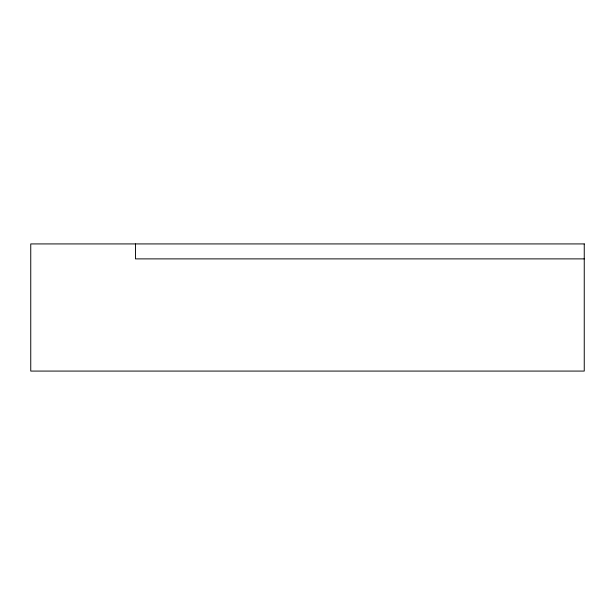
<?xml version="1.0" encoding="UTF-8"?>
<svg xmlns="http://www.w3.org/2000/svg" width="615" height="615" viewBox="0 0 615 615"><rect width="100%" height="100%" fill="white"/><g stroke="black" fill="none" stroke-linecap="round" stroke-linejoin="round"><path stroke-width="0.92" d="M584.25 258.884L135.469 258.884L135.469 243.924M584.25 243.924L30.75 243.924L30.75 371.076L584.25 371.076L584.25 243.924"/></g></svg>
